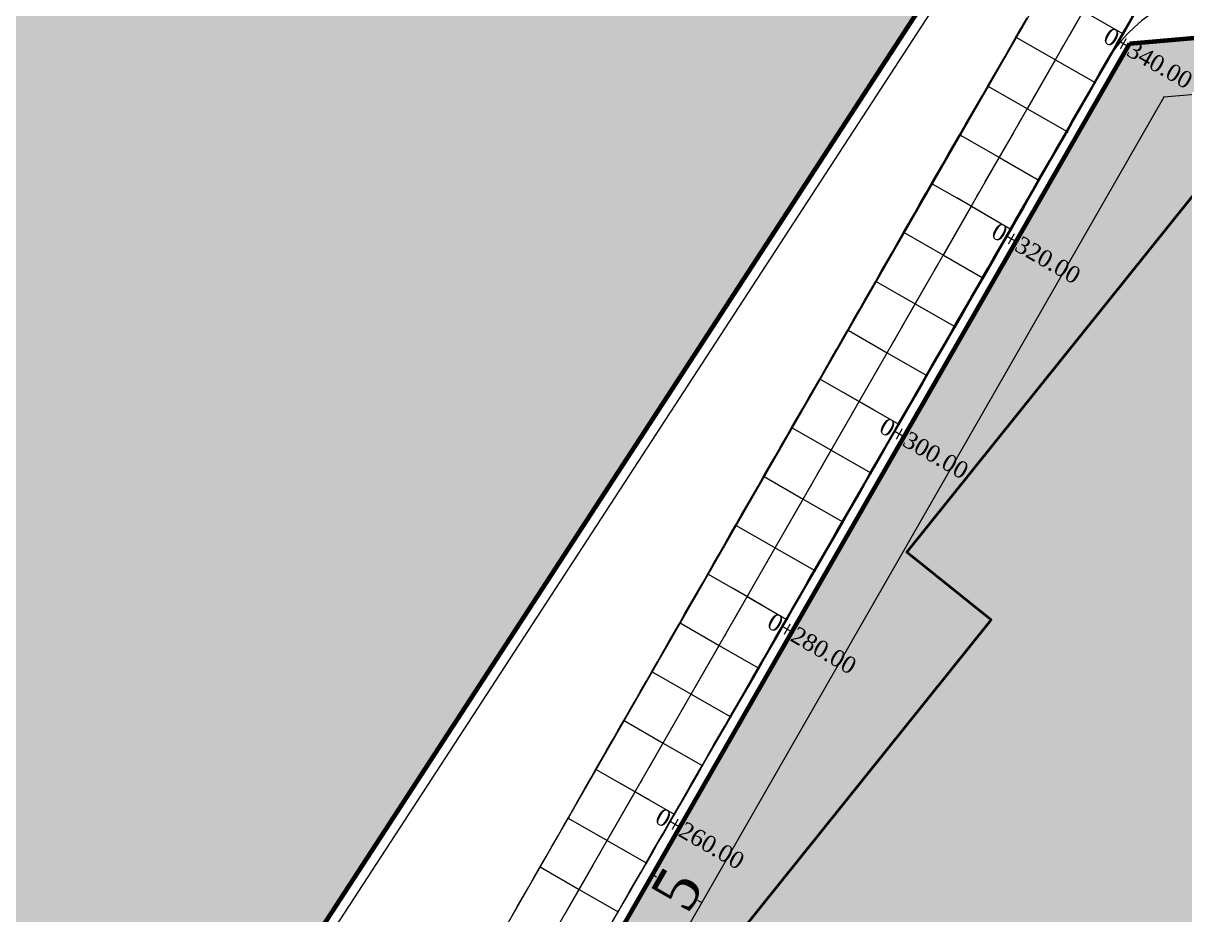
# Model space of a CAD drawing. Header units: metres. Extents: x 478603 to 489313, y 4282657 to 4289463.
# Drawn here: x 479690.7 to 479793.9, y 4286653.7 to 4286732.9 of the extents above; entities that cross this region are included whole.
import ezdxf

# ---------------------------------------------------------------- set-up
doc = ezdxf.new("R2010")
doc.units = ezdxf.units.M
for name, color, linetype, lineweight in [('ADAKENARI', 18, 'Continuous', 0), ('EKS_4', 5, 'Continuous', 0), ('EKSENLER', 3, 'Continuous', 0), ('HDA_4', 30, 'Continuous', 0), ('HDO_4', 30, 'Continuous', 0), ('KALDIRIM', 11, 'Continuous', 0), ('KDO_4', 150, 'Continuous', 20), ('KYA_4', 1, 'Continuous', 20), ('KYO_4', 1, 'Continuous', 20), ('PARSEL_ALAN', 254, 'Continuous', 0), ('PARSEL_SERA_ALAN', 9, 'Continuous', 40), ('PL_ALİNMAN', 1, 'Continuous', 0), ('PL_ENKESIT', 1, 'Continuous', 0), ('PL_KM', 4, 'Continuous', 0), ('PL_KMYAZI', 30, 'Continuous', 0), ('REVIZE_ONERI_KAM_SNR', 9, 'Continuous', 0), ('ROL_CEPHE', 1, 'Continuous', 0), ('SEV_KYA_HDA', 3, 'Continuous', 0), ('SEV_KYO_HDO', 3, 'Continuous', 0), ('SEV_YKO_KDO', 3, 'Continuous', 0), ('SNR_PLANONAMAA', 233, 'Continuous', 0), ('SNR_YAPIYAK', 18, 'Continuous', 0), ('YKA_4', 33, 'Continuous', 0), ('YKO_4', 33, 'Continuous', 0)]:
    doc.layers.add(name, color=color, linetype=linetype, lineweight=lineweight)
doc.styles.get("Standard").update_dxf_attribs({"font": 'times.ttf'})

msp = doc.modelspace()

# ---------------------------------------------------------------- hatches: boundary and pattern name
at = {"layer": 'PARSEL_ALAN'}
msp.add_hatch(color=256, dxfattribs=at).paths.add_polyline_path([(479751.2, 4286394.78), (479915.44, 4286599.4), (479806.29, 4286732.62), (479789.03, 4286731.16), (479705.55, 4286585.7), (479640.39, 4286471.99), (479637.96, 4286459.21), (479636.08, 4286444.21), (479624.37, 4286431.18), (479642.07, 4286416.52), (479658.6, 4286422.35), (479718.49, 4286397.85)])
at = {"layer": 'PARSEL_SERA_ALAN'}
msp.add_hatch(color=256, dxfattribs=at).paths.add_polyline_path([(479909, 4286599.36), (479853.72, 4286530.49), (479849.54, 4286525.28), (479749.38, 4286400.5), (479741.89, 4286406.51), (479738.77, 4286402.61), (479731.28, 4286408.62), (479728.15, 4286404.72), (479720.66, 4286410.73), (479717.53, 4286406.83), (479710.05, 4286412.84), (479706.92, 4286408.94), (479691.94, 4286420.96), (479688.81, 4286417.06), (479673.84, 4286429.08), (479670.71, 4286425.18), (479663.22, 4286431.19), (479660.09, 4286427.29), (479652.61, 4286433.3), (479646.35, 4286425.5), (479638.86, 4286431.51), (479651.38, 4286447.11), (479643.89, 4286453.12), (479653.28, 4286464.81), (479645.8, 4286470.82), (479683.35, 4286517.62), (479675.87, 4286523.62), (479716.56, 4286574.31), (479709.07, 4286580.32), (479746.63, 4286627.12), (479739.14, 4286633.12), (479776.7, 4286679.92), (479769.21, 4286685.93), (479800.51, 4286724.92), (479815.48, 4286712.9), (479812.35, 4286709), (479827.33, 4286696.98), (479824.2, 4286693.08), (479846.66, 4286675.05), (479843.53, 4286671.16), (479858.5, 4286659.14), (479855.37, 4286655.24), (479877.83, 4286637.21), (479874.7, 4286633.31), (479889.67, 4286621.29), (479886.54, 4286617.39)])
at = {"layer": 'REVIZE_ONERI_KAM_SNR'}
msp.add_hatch(color=256, dxfattribs=at).paths.add_polyline_path([(480391.37, 4287736.67), (479958.38, 4287021.55), (479846.66, 4286823.22), (479817.89, 4286807.32), (479678.54, 4286593.14), (479667.02, 4286563.36), (479171.87, 4285664.49), (479060.05, 4285423.5), (478955.18, 4285211.94), (478971.57, 4285181.44), (478973.58, 4285138.06), (478896.83, 4284994.41), (478884.26, 4284953.22), (478871.38, 4284822.15), (478829.64, 4284818.29), (478829.64, 4284859.4), (478806.79, 4284865.48), (478716.87, 4284674.35), (478705.55, 4284645.23), (478602.86, 4284697.15), (478665.09, 4284834.56), (478661.84, 4284859.59), (478721.27, 4284982.03), (478734.09, 4284989.86), (478857.78, 4285241.35), (478838.86, 4285277.85), (478831.67, 4285382.6), (478866.61, 4285387.39), (478882.65, 4285289.09), (479341.44, 4286225.89), (479492.42, 4286515.34), (479668.69, 4286852.71), (479834.72, 4287134.36), (480316.15, 4287820.51), (480353.75, 4287856.55), (480321.39, 4287969.42), (480358.64, 4287985.06), (480384.47, 4287906.35), (480463.86, 4288018.44), (480598.66, 4288207.44), (480775.09, 4288481.28), (480856.22, 4288581.77), (481195.87, 4289025.92), (481277.92, 4288967.09), (481191.32, 4288856.62), (480684.78, 4288177.97), (480420.91, 4287781.11), (480447.15, 4287667.53), (480456.56, 4287584.46), (480422.31, 4287581.55), (480417.61, 4287623.09), (480404.49, 4287679.88)])

# ---------------------------------------------------------------- linework, layer by layer
at = {"layer": 'ADAKENARI', "lineweight": 200}
for p, q in [((479782.48, 4286752.9), (479678.54, 4286593.14)), ((479789.03, 4286731.16), (479806.29, 4286732.62)), ((479705.55, 4286585.7), (479789.03, 4286731.16))]:
    msp.add_line(p, q, dxfattribs=at)
at = {"layer": 'EKS_4'}
for p in [(479782.42, 4286729.69, 942.39), (479779.93, 4286725.35, 942.4), (479777.44, 4286721.02, 942.4), (479774.95, 4286716.68, 942.4), (479772.46, 4286712.34, 942.41), (479769.97, 4286708.01, 942.41), (479767.48, 4286703.67, 942.41), (479764.99, 4286699.34, 942.42), (479762.5, 4286695, 942.42), (479760.01, 4286690.66, 942.43), (479757.52, 4286686.33, 942.43), (479755.03, 4286681.99, 942.43), (479752.54, 4286677.66, 942.44), (479750.05, 4286673.32, 942.44), (479747.56, 4286668.98, 942.44), (479745.07, 4286664.65, 942.45), (479742.58, 4286660.31, 942.45), (479740.09, 4286655.97, 942.45)]:
    msp.add_point(p, dxfattribs=at)
at = {"layer": 'EKSENLER'}
msp.add_line((479615.61, 4286439.17), (479797.16, 4286755.37, 943.34), dxfattribs=at)
at = {"layer": 'HDA_4'}
msp.add_polyline3d([(479743.07, 4286653.11, 942.41), (479743.56, 4286653.98, 942.4), (479744.06, 4286654.85, 942.4), (479744.56, 4286655.72, 942.4), (479745.06, 4286656.58, 942.4), (479745.56, 4286657.45, 942.4), (479746.05, 4286658.32, 942.4), (479746.55, 4286659.18, 942.4), (479747.05, 4286660.05, 942.4), (479747.55, 4286660.92, 942.4), (479748.05, 4286661.79, 942.4), (479748.54, 4286662.65, 942.4), (479749.04, 4286663.52, 942.4), (479749.54, 4286664.39, 942.4), (479750.04, 4286665.26, 942.4), (479750.54, 4286666.12, 942.39), (479751.03, 4286666.99, 942.39), (479751.53, 4286667.86, 942.39), (479752.03, 4286668.72, 942.39), (479752.53, 4286669.59, 942.39), (479753.03, 4286670.46, 942.39), (479753.52, 4286671.33, 942.39), (479754.02, 4286672.19, 942.39), (479754.52, 4286673.06, 942.39), (479755.02, 4286673.93, 942.39), (479755.52, 4286674.79, 942.39), (479756.01, 4286675.66, 942.39), (479756.51, 4286676.53, 942.39), (479757.01, 4286677.4, 942.38), (479757.51, 4286678.26, 942.38), (479758.01, 4286679.13, 942.38), (479758.5, 4286680, 942.38), (479759, 4286680.86, 942.38), (479759.5, 4286681.73, 942.38), (479760, 4286682.6, 942.38), (479760.5, 4286683.47, 942.38), (479760.99, 4286684.33, 942.38), (479761.49, 4286685.2, 942.38), (479761.99, 4286686.07, 942.38), (479762.49, 4286686.93, 942.38), (479762.99, 4286687.8, 942.38), (479763.48, 4286688.67, 942.38), (479763.98, 4286689.54, 942.37), (479764.48, 4286690.4, 942.37), (479764.98, 4286691.27, 942.37), (479765.48, 4286692.14, 942.37), (479765.97, 4286693.01, 942.37), (479766.47, 4286693.87, 942.37), (479766.97, 4286694.74, 942.37), (479767.47, 4286695.61, 942.37), (479767.97, 4286696.47, 942.37), (479768.46, 4286697.34, 942.37), (479768.96, 4286698.21, 942.37), (479769.46, 4286699.08, 942.37), (479769.96, 4286699.94, 942.37), (479770.46, 4286700.81, 942.36), (479770.95, 4286701.68, 942.36), (479771.45, 4286702.54, 942.36), (479771.95, 4286703.41, 942.36), (479772.45, 4286704.28, 942.36), (479772.95, 4286705.15, 942.36), (479773.44, 4286706.01, 942.36), (479773.94, 4286706.88, 942.36), (479774.44, 4286707.75, 942.36), (479774.94, 4286708.61, 942.36), (479775.44, 4286709.48, 942.36), (479775.93, 4286710.35, 942.36), (479776.43, 4286711.22, 942.36), (479776.93, 4286712.08, 942.36), (479777.43, 4286712.95, 942.35), (479777.92, 4286713.82, 942.35), (479778.42, 4286714.68, 942.35), (479778.92, 4286715.55, 942.35), (479779.42, 4286716.42, 942.35), (479779.92, 4286717.29, 942.35), (479780.41, 4286718.15, 942.35), (479780.91, 4286719.02, 942.35), (479781.41, 4286719.89, 942.35), (479781.91, 4286720.76, 942.35), (479782.41, 4286721.62, 942.35), (479782.9, 4286722.49, 942.35), (479783.4, 4286723.36, 942.35), (479783.9, 4286724.22, 942.34), (479784.4, 4286725.09, 942.34), (479784.9, 4286725.96, 942.34), (479785.39, 4286726.83, 942.34), (479785.89, 4286727.69, 942.34), (479786.39, 4286728.56, 942.34), (479786.89, 4286729.43, 942.34), (479787.39, 4286730.29, 942.34), (479787.88, 4286731.16, 942.34), (479788.38, 4286732.03, 942.34), (479788.88, 4286732.9, 942.34), (479789.38, 4286733.76, 942.34)], dxfattribs=at)
for p in [(479788.38, 4286732.03, 942.34), (479785.89, 4286727.69, 942.34), (479783.4, 4286723.36, 942.35), (479780.91, 4286719.02, 942.35), (479778.42, 4286714.68, 942.35), (479775.93, 4286710.35, 942.36), (479773.44, 4286706.01, 942.36), (479770.95, 4286701.68, 942.36), (479768.46, 4286697.34, 942.37), (479765.97, 4286693.01, 942.37), (479763.48, 4286688.67, 942.38), (479760.99, 4286684.33, 942.38), (479758.5, 4286680, 942.38), (479756.01, 4286675.66, 942.39), (479753.52, 4286671.33, 942.39), (479751.03, 4286666.99, 942.39), (479748.54, 4286662.65, 942.4), (479746.05, 4286658.32, 942.4), (479743.56, 4286653.98, 942.4)]:
    msp.add_point(p, dxfattribs=at)
at = {"layer": 'HDO_4'}
msp.add_polyline3d([(479740.13, 4286664.1, 942.48), (479741.59, 4286666.64, 942.4), (479742.09, 4286667.51, 942.4), (479742.59, 4286668.38, 942.4), (479743.09, 4286669.25, 942.4), (479743.59, 4286670.11, 942.39), (479744.08, 4286670.98, 942.39), (479744.58, 4286671.85, 942.39), (479745.08, 4286672.71, 942.39), (479745.58, 4286673.58, 942.39), (479746.08, 4286674.45, 942.39), (479746.57, 4286675.32, 942.39), (479747.07, 4286676.18, 942.39), (479747.57, 4286677.05, 942.39), (479748.07, 4286677.92, 942.39), (479748.57, 4286678.78, 942.39), (479749.06, 4286679.65, 942.39), (479749.56, 4286680.52, 942.39), (479750.06, 4286681.39, 942.38), (479750.56, 4286682.25, 942.38), (479751.06, 4286683.12, 942.38), (479751.55, 4286683.99, 942.38), (479752.05, 4286684.86, 942.38), (479752.55, 4286685.72, 942.38), (479753.05, 4286686.59, 942.38), (479753.54, 4286687.46, 942.38), (479754.04, 4286688.32, 942.38), (479754.54, 4286689.19, 942.38), (479755.04, 4286690.06, 942.38), (479755.54, 4286690.93, 942.38), (479756.03, 4286691.79, 942.38), (479756.53, 4286692.66, 942.38), (479757.03, 4286693.53, 942.37), (479757.53, 4286694.39, 942.37), (479758.03, 4286695.26, 942.37), (479758.52, 4286696.13, 942.37), (479759.02, 4286697, 942.37), (479759.52, 4286697.86, 942.37), (479760.02, 4286698.73, 942.37), (479760.52, 4286699.6, 942.37), (479761.01, 4286700.47, 942.37), (479761.51, 4286701.33, 942.37), (479762.01, 4286702.2, 942.37), (479762.51, 4286703.07, 942.37), (479763.01, 4286703.93, 942.37), (479763.5, 4286704.8, 942.36), (479764, 4286705.67, 942.36), (479764.5, 4286706.54, 942.36), (479765, 4286707.4, 942.36), (479765.5, 4286708.27, 942.36), (479765.99, 4286709.14, 942.36), (479766.49, 4286710, 942.36), (479766.99, 4286710.87, 942.36), (479767.49, 4286711.74, 942.36), (479767.98, 4286712.61, 942.36), (479768.48, 4286713.47, 942.36), (479768.98, 4286714.34, 942.36), (479769.48, 4286715.21, 942.36), (479769.98, 4286716.08, 942.36), (479770.47, 4286716.94, 942.35), (479770.97, 4286717.81, 942.35), (479771.47, 4286718.68, 942.35), (479771.97, 4286719.54, 942.35), (479772.47, 4286720.41, 942.35), (479772.96, 4286721.28, 942.35), (479773.46, 4286722.15, 942.35), (479773.96, 4286723.01, 942.35), (479774.46, 4286723.88, 942.35), (479774.96, 4286724.75, 942.35), (479775.45, 4286725.61, 942.35), (479775.95, 4286726.48, 942.35), (479776.45, 4286727.35, 942.35), (479776.95, 4286728.22, 942.34), (479777.45, 4286729.08, 942.34), (479777.94, 4286729.95, 942.34), (479778.44, 4286730.82, 942.34), (479778.94, 4286731.69, 942.34), (479779.44, 4286732.55, 942.34), (479779.93, 4286733.42, 942.34)], dxfattribs=at)
for p in [(479778.94, 4286731.69, 942.34), (479776.45, 4286727.35, 942.35), (479773.96, 4286723.01, 942.35), (479771.47, 4286718.68, 942.35), (479768.98, 4286714.34, 942.36), (479766.49, 4286710, 942.36), (479764, 4286705.67, 942.36), (479761.51, 4286701.33, 942.37), (479759.02, 4286697, 942.37), (479756.53, 4286692.66, 942.38), (479754.04, 4286688.32, 942.38), (479751.55, 4286683.99, 942.38), (479749.06, 4286679.65, 942.39), (479746.57, 4286675.32, 942.39), (479744.08, 4286670.98, 942.39), (479741.59, 4286666.64, 942.4)]:
    msp.add_point(p, dxfattribs=at)
at = {"layer": 'KALDIRIM'}
for p, q in [((479628.64, 4286469.86), (479786.95, 4286745.62)), ((479639.43, 4286472.61), (479786.84, 4286729.36))]:
    msp.add_line(p, q, dxfattribs=at)
msp.add_arc((479798.75, 4286722.52), 13.73, 39.258, 150.1372, dxfattribs=at)
at = {"layer": 'KDO_4'}
msp.add_polyline3d([(479734.13, 4286653.63, 942.02), (479734.63, 4286654.49, 942.04), (479735.12, 4286655.35, 942.06), (479735.61, 4286656.21, 942.08), (479736.11, 4286657.07, 942.1), (479736.62, 4286657.97, 942.12), (479737.16, 4286658.91, 942.17), (479737.71, 4286659.86, 942.22), (479738.25, 4286660.8, 942.26), (479738.74, 4286661.66, 942.31), (479739.11, 4286662.3, 942.34), (479739.26, 4286662.55, 942.4), (479739.28, 4286662.59, 942.41), (479739.26, 4286662.55, 942.42), (479739.22, 4286662.48, 942.43), (479739.17, 4286662.4, 942.45)], dxfattribs=at)
for p in [(479739.11, 4286662.3, 942.34), (479736.62, 4286657.97, 942.12)]:
    msp.add_point(p, dxfattribs=at)
at = {"layer": 'KYA_4'}
msp.add_polyline3d([(479743.07, 4286653.11, 942.41), (479743.56, 4286653.98, 942.41), (479744.06, 4286654.85, 942.44), (479744.56, 4286655.71, 942.47), (479745.07, 4286656.58, 942.5), (479745.57, 4286657.44, 942.53), (479746.07, 4286658.31, 942.56), (479746.57, 4286659.17, 942.61), (479747.07, 4286660.04, 942.67), (479747.58, 4286660.9, 942.73), (479748.08, 4286661.77, 942.79), (479748.58, 4286662.63, 942.85), (479749.08, 4286663.5, 942.85), (479749.58, 4286664.36, 942.85), (479750.08, 4286665.23, 942.85), (479750.58, 4286666.1, 942.85), (479751.07, 4286666.97, 942.85), (479751.57, 4286667.83, 942.88), (479752.07, 4286668.7, 942.9), (479752.57, 4286669.56, 942.93), (479753.07, 4286670.43, 942.95), (479753.57, 4286671.3, 942.97), (479754.08, 4286672.16, 943), (479754.58, 4286673.03, 943.03), (479755.08, 4286673.89, 943.05), (479755.58, 4286674.76, 943.08), (479756.08, 4286675.63, 943.11), (479756.58, 4286676.49, 943.13), (479757.08, 4286677.36, 943.15), (479757.58, 4286678.22, 943.17), (479758.08, 4286679.09, 943.18), (479758.58, 4286679.96, 943.2), (479759.07, 4286680.82, 943.22), (479759.57, 4286681.69, 943.24), (479760.07, 4286682.56, 943.26), (479760.57, 4286683.42, 943.27), (479761.07, 4286684.29, 943.29), (479761.57, 4286685.15, 943.3), (479762.07, 4286686.02, 943.3), (479762.57, 4286686.89, 943.31), (479763.07, 4286687.75, 943.32), (479763.57, 4286688.62, 943.32), (479764.06, 4286689.49, 943.31), (479764.56, 4286690.36, 943.3), (479765.06, 4286691.23, 943.29), (479765.55, 4286692.09, 943.28), (479766.05, 4286692.96, 943.27), (479766.55, 4286693.83, 943.27), (479767.05, 4286694.7, 943.27), (479767.54, 4286695.56, 943.26), (479768.04, 4286696.43, 943.26), (479768.54, 4286697.3, 943.26), (479769.04, 4286698.16, 943.27), (479769.54, 4286699.03, 943.28), (479770.04, 4286699.9, 943.28), (479770.54, 4286700.76, 943.29), (479771.03, 4286701.63, 943.3), (479771.53, 4286702.5, 943.31), (479772.03, 4286703.36, 943.32), (479772.53, 4286704.23, 943.32), (479773.03, 4286705.1, 943.33), (479773.53, 4286705.96, 943.34), (479774.03, 4286706.83, 943.37), (479774.53, 4286707.69, 943.41), (479775.03, 4286708.56, 943.44), (479775.53, 4286709.43, 943.47), (479776.03, 4286710.29, 943.51), (479776.53, 4286711.16, 943.49), (479777.03, 4286712.03, 943.47), (479777.52, 4286712.9, 943.45), (479778.02, 4286713.76, 943.43), (479778.51, 4286714.63, 943.41), (479779.01, 4286715.5, 943.38), (479779.51, 4286716.37, 943.35), (479780, 4286717.24, 943.33), (479780.5, 4286718.11, 943.3), (479780.99, 4286718.97, 943.27), (479781.49, 4286719.84, 943.26), (479781.99, 4286720.71, 943.25), (479782.48, 4286721.58, 943.24), (479782.98, 4286722.45, 943.23), (479783.48, 4286723.31, 943.22), (479783.98, 4286724.18, 943.21), (479784.47, 4286725.05, 943.2), (479784.97, 4286725.92, 943.19), (479785.47, 4286726.78, 943.18), (479785.96, 4286727.65, 943.17), (479786.46, 4286728.52, 943.18), (479786.96, 4286729.38, 943.2), (479787.46, 4286730.25, 943.21), (479787.96, 4286731.12, 943.22), (479788.46, 4286731.98, 943.23), (479788.96, 4286732.85, 943.23), (479789.46, 4286733.72, 943.22)], dxfattribs=at)
for p in [(479788.46, 4286731.98, 943.23), (479785.96, 4286727.65, 943.17), (479783.48, 4286723.31, 943.22), (479780.99, 4286718.97, 943.27), (479778.51, 4286714.63, 943.41), (479776.03, 4286710.29, 943.51), (479773.53, 4286705.96, 943.34), (479771.03, 4286701.63, 943.3), (479768.54, 4286697.3, 943.26), (479766.05, 4286692.96, 943.27), (479763.57, 4286688.62, 943.32), (479761.07, 4286684.29, 943.29), (479758.58, 4286679.96, 943.2), (479756.08, 4286675.63, 943.11), (479753.57, 4286671.3, 942.97), (479751.07, 4286666.97, 942.85), (479748.58, 4286662.63, 942.85), (479746.07, 4286658.31, 942.56), (479743.56, 4286653.98, 942.41)]:
    msp.add_point(p, dxfattribs=at)
at = {"layer": 'KYO_4'}
msp.add_polyline3d([(479739.17, 4286662.4, 942.45), (479739.65, 4286663.25, 942.47), (479740.13, 4286664.1, 942.48), (479740.61, 4286664.95, 942.5), (479741.1, 4286665.8, 942.51), (479741.58, 4286666.65, 942.53), (479742.08, 4286667.51, 942.54), (479742.57, 4286668.38, 942.55), (479743.07, 4286669.25, 942.56), (479743.57, 4286670.12, 942.57), (479744.07, 4286670.99, 942.59), (479744.56, 4286671.86, 942.6), (479745.06, 4286672.73, 942.61), (479745.56, 4286673.59, 942.62), (479746.05, 4286674.46, 942.64), (479746.55, 4286675.33, 942.65), (479747.05, 4286676.2, 942.67), (479747.54, 4286677.06, 942.68), (479748.04, 4286677.93, 942.7), (479748.54, 4286678.8, 942.72), (479749.03, 4286679.67, 942.74), (479749.53, 4286680.54, 942.75), (479750.03, 4286681.41, 942.77), (479750.52, 4286682.27, 942.79), (479751.02, 4286683.14, 942.81), (479751.52, 4286684.01, 942.82), (479752.01, 4286684.88, 942.83), (479752.51, 4286685.75, 942.84), (479753.01, 4286686.61, 942.85), (479753.5, 4286687.48, 942.86), (479754, 4286688.35, 942.88), (479754.5, 4286689.22, 942.88), (479754.99, 4286690.08, 942.88), (479755.49, 4286690.95, 942.88), (479755.99, 4286691.82, 942.88), (479756.49, 4286692.69, 942.88), (479756.99, 4286693.55, 942.87), (479757.49, 4286694.42, 942.86), (479757.98, 4286695.29, 942.85), (479758.48, 4286696.15, 942.84), (479758.98, 4286697.02, 942.83), (479759.48, 4286697.89, 942.84), (479759.98, 4286698.75, 942.84), (479760.48, 4286699.62, 942.84), (479760.97, 4286700.49, 942.84), (479761.47, 4286701.36, 942.85), (479761.97, 4286702.22, 942.85), (479762.46, 4286703.09, 942.86), (479762.96, 4286703.96, 942.86), (479763.46, 4286704.83, 942.87), (479763.96, 4286705.69, 942.87), (479764.45, 4286706.56, 942.87), (479764.95, 4286707.43, 942.88), (479765.45, 4286708.3, 942.88), (479765.95, 4286709.16, 942.88), (479766.45, 4286710.03, 942.89), (479766.94, 4286710.9, 942.9), (479767.44, 4286711.77, 942.92), (479767.94, 4286712.63, 942.94), (479768.43, 4286713.5, 942.96), (479768.93, 4286714.37, 942.97), (479769.42, 4286715.24, 943.01), (479769.92, 4286716.11, 943.05), (479770.41, 4286716.98, 943.09), (479770.9, 4286717.85, 943.13), (479771.4, 4286718.72, 943.17), (479771.9, 4286719.58, 943.13), (479772.4, 4286720.45, 943.09), (479772.9, 4286721.31, 943.05), (479773.4, 4286722.18, 943.01), (479773.91, 4286723.04, 942.97), (479774.41, 4286723.91, 942.92), (479774.91, 4286724.77, 942.86), (479775.42, 4286725.64, 942.8), (479775.92, 4286726.5, 942.75), (479776.42, 4286727.37, 942.69), (479776.92, 4286728.23, 942.69), (479777.42, 4286729.1, 942.69), (479777.91, 4286729.97, 942.68), (479778.41, 4286730.83, 942.68), (479778.91, 4286731.7, 942.67), (479779.41, 4286732.57, 942.67), (479779.91, 4286733.44, 942.66)], dxfattribs=at)
for p in [(479778.91, 4286731.7, 942.67), (479776.42, 4286727.37, 942.69), (479773.91, 4286723.04, 942.97), (479771.4, 4286718.72, 943.17), (479768.93, 4286714.37, 942.97), (479766.45, 4286710.03, 942.89), (479763.96, 4286705.69, 942.87), (479761.47, 4286701.36, 942.85), (479758.98, 4286697.02, 942.83), (479756.49, 4286692.69, 942.88), (479754, 4286688.35, 942.88), (479751.52, 4286684.01, 942.82), (479749.03, 4286679.67, 942.74), (479746.55, 4286675.33, 942.65), (479744.07, 4286670.99, 942.59), (479741.58, 4286666.65, 942.53)]:
    msp.add_point(p, dxfattribs=at)
at = {"layer": 'PARSEL_ALAN'}
for points in [[(479751.2, 4286394.78, 951.92), (479915.44, 4286599.4, 952.78), (479806.29, 4286732.62, 943.91), (479789.03, 4286731.16, 943.27), (479705.55, 4286585.7, 942.73), (479640.39, 4286471.99, 943.69), (479637.96, 4286459.21, 944.11), (479636.08, 4286444.21, 944.62), (479624.37, 4286431.18, 944.57), (479642.07, 4286416.52, 945.91), (479658.6, 4286422.35, 946.53), (479718.49, 4286397.85, 950.21), (479751.2, 4286394.78, 951.92)], [(479751.2, 4286394.78, 0), (479915.44, 4286599.4, 0), (479806.29, 4286732.62, 0), (479789.03, 4286731.16, 0), (479705.55, 4286585.7, 0), (479640.39, 4286471.99, 0), (479637.96, 4286459.21, 0), (479636.08, 4286444.21, 0), (479624.37, 4286431.18, 0), (479642.07, 4286416.52, 0), (479658.6, 4286422.35, 0), (479718.49, 4286397.85, 0), (479751.2, 4286394.78, 0)]]:
    msp.add_polyline3d(points, close=True, dxfattribs=at)
at = {"layer": 'PARSEL_SERA_ALAN'}
msp.add_polyline3d([(479709.07, 4286580.32, 0), (479746.63, 4286627.12, 0), (479739.14, 4286633.12, 0), (479776.7, 4286679.92, 0), (479769.21, 4286685.93, 0), (479800.51, 4286724.92, 0), (479815.48, 4286712.9, 0), (479812.35, 4286709, 0), (479827.33, 4286696.98, 0), (479824.2, 4286693.08, 0), (479846.66, 4286675.05, 0), (479843.53, 4286671.16, 0), (479858.5, 4286659.14, 0), (479855.37, 4286655.24, 0), (479877.83, 4286637.21, 0), (479874.7, 4286633.31, 0), (479889.67, 4286621.29, 0), (479886.54, 4286617.39, 0), (479909, 4286599.36, 0), (479909, 4286599.36, 0), (479853.72, 4286530.49, 0)], dxfattribs=at)
msp.add_polyline3d([(479709.07, 4286580.32, 0), (479746.63, 4286627.12, 0), (479739.14, 4286633.12, 0), (479776.7, 4286679.92, 0), (479769.21, 4286685.93, 0), (479800.51, 4286724.92, 0), (479815.48, 4286712.9, 0), (479812.35, 4286709, 0), (479827.33, 4286696.98, 0), (479824.2, 4286693.08, 0), (479846.66, 4286675.05, 0), (479843.53, 4286671.16, 0), (479858.5, 4286659.14, 0), (479855.37, 4286655.24, 0), (479877.83, 4286637.21, 0), (479874.7, 4286633.31, 0), (479889.67, 4286621.29, 0), (479886.54, 4286617.39, 0), (479909, 4286599.36, 0), (479909, 4286599.36, 0), (479853.72, 4286530.49, 0)], dxfattribs=at)
at = {"layer": 'PL_ALİNMAN'}
for p, q in [((479783.66, 4286731.86), (479786.15, 4286736.19)), ((479782.91, 4286730.56), (479783.16, 4286730.99)), ((479779.93, 4286725.35), (479782.42, 4286729.69)), ((479779.18, 4286724.05), (479779.43, 4286724.49)), ((479776.19, 4286718.85), (479778.68, 4286723.18)), ((479775.45, 4286717.55), (479775.69, 4286717.98)), ((479772.46, 4286712.34), (479774.95, 4286716.68)), ((479771.71, 4286711.04), (479771.96, 4286711.48)), ((479768.72, 4286705.84), (479771.21, 4286710.18)), ((479767.98, 4286704.54), (479768.23, 4286704.97)), ((479764.99, 4286699.34), (479767.48, 4286703.67)), ((479764.24, 4286698.03), (479764.49, 4286698.47)), ((479761.25, 4286692.83), (479763.74, 4286697.17)), ((479760.51, 4286691.53), (479760.76, 4286691.96)), ((479757.52, 4286686.33), (479760.01, 4286690.66)), ((479756.77, 4286685.03), (479757.02, 4286685.46)), ((479753.79, 4286679.82), (479756.28, 4286684.16)), ((479753.04, 4286678.52), (479753.29, 4286678.96)), ((479750.05, 4286673.32), (479752.54, 4286677.66)), ((479749.3, 4286672.02), (479749.55, 4286672.45)), ((479746.32, 4286666.82), (479748.81, 4286671.15)), ((479745.57, 4286665.51), (479745.82, 4286665.95)), ((479742.58, 4286660.31), (479745.07, 4286664.65)), ((479741.84, 4286659.01), (479742.08, 4286659.44)), ((479738.85, 4286653.81), (479741.34, 4286658.14))]:
    msp.add_line(p, q, dxfattribs=at)
at = {"layer": 'PL_ENKESIT'}
for points in [[(479781.4, 4286736.04, 942.65), (479781.43, 4286736.02, 942.34), (479781.44, 4286736.02, 942.39), (479784.91, 4286734.02, 942.39), (479788.37, 4286732.03, 942.39), (479788.38, 4286732.03, 942.34), (479788.46, 4286731.98, 943.23)], [(479778.91, 4286731.7, 942.67), (479778.94, 4286731.69, 942.34), (479778.95, 4286731.68, 942.39), (479782.42, 4286729.69, 942.39), (479785.88, 4286727.7, 942.39), (479785.89, 4286727.69, 942.34), (479785.96, 4286727.65, 943.17)], [(479776.42, 4286727.37, 942.69), (479776.45, 4286727.35, 942.35), (479776.46, 4286727.34, 942.4), (479779.93, 4286725.35, 942.4), (479783.39, 4286723.36, 942.4), (479783.4, 4286723.36, 942.35), (479783.48, 4286723.31, 943.22)], [(479773.91, 4286723.04, 942.97), (479773.96, 4286723.01, 942.35), (479773.97, 4286723.01, 942.4), (479777.44, 4286721.02, 942.4), (479780.9, 4286719.03, 942.4), (479780.91, 4286719.02, 942.35), (479780.99, 4286718.97, 943.27)], [(479771.4, 4286718.72, 943.17), (479771.47, 4286718.68, 942.35), (479771.48, 4286718.67, 942.4), (479774.95, 4286716.68, 942.4), (479778.41, 4286714.69, 942.4), (479778.42, 4286714.68, 942.35), (479778.51, 4286714.63, 943.41)], [(479768.93, 4286714.37, 942.97), (479768.98, 4286714.34, 942.36), (479768.99, 4286714.34, 942.41), (479772.46, 4286712.34, 942.41), (479775.92, 4286710.35, 942.41), (479775.93, 4286710.35, 942.36), (479776.03, 4286710.29, 943.51)], [(479766.45, 4286710.03, 942.89), (479766.49, 4286710, 942.36), (479766.5, 4286710, 942.41), (479769.97, 4286708.01, 942.41), (479773.43, 4286706.02, 942.41), (479773.44, 4286706.01, 942.36), (479773.53, 4286705.96, 943.34)], [(479763.96, 4286705.69, 942.87), (479764, 4286705.67, 942.36), (479764.01, 4286705.66, 942.41), (479767.48, 4286703.67, 942.41), (479770.94, 4286701.68, 942.41), (479770.95, 4286701.68, 942.36), (479771.03, 4286701.63, 943.3)], [(479761.47, 4286701.36, 942.85), (479761.51, 4286701.33, 942.37), (479761.52, 4286701.33, 942.42), (479764.99, 4286699.34, 942.42), (479768.45, 4286697.35, 942.42), (479768.46, 4286697.34, 942.37), (479768.54, 4286697.3, 943.26)], [(479758.98, 4286697.02, 942.83), (479759.02, 4286697, 942.37), (479759.03, 4286696.99, 942.42), (479762.5, 4286695, 942.42), (479765.96, 4286693.01, 942.42), (479765.97, 4286693.01, 942.37), (479766.05, 4286692.96, 943.27)], [(479756.49, 4286692.69, 942.88), (479756.53, 4286692.66, 942.38), (479756.54, 4286692.66, 942.43), (479760.01, 4286690.66, 942.43), (479763.47, 4286688.67, 942.43), (479763.48, 4286688.67, 942.38), (479763.57, 4286688.62, 943.32)], [(479754, 4286688.35, 942.88), (479754.04, 4286688.32, 942.38), (479754.05, 4286688.32, 942.43), (479757.52, 4286686.33, 942.43), (479760.99, 4286684.34, 942.43), (479760.99, 4286684.33, 942.38), (479761.07, 4286684.29, 943.29)], [(479751.52, 4286684.01, 942.82), (479751.55, 4286683.99, 942.38), (479751.56, 4286683.98, 942.43), (479755.03, 4286681.99, 942.43), (479758.5, 4286680, 942.43), (479758.5, 4286680, 942.38), (479758.58, 4286679.96, 943.2)], [(479749.03, 4286679.67, 942.74), (479749.06, 4286679.65, 942.39), (479749.07, 4286679.65, 942.44), (479752.54, 4286677.66, 942.44), (479756.01, 4286675.67, 942.44), (479756.01, 4286675.66, 942.39), (479756.08, 4286675.63, 943.11)], [(479746.55, 4286675.33, 942.65), (479746.57, 4286675.32, 942.39), (479746.58, 4286675.31, 942.44), (479750.05, 4286673.32, 942.44), (479753.52, 4286671.33, 942.44), (479753.52, 4286671.33, 942.39), (479753.57, 4286671.3, 942.97)], [(479744.07, 4286670.99, 942.59), (479744.08, 4286670.98, 942.39), (479744.09, 4286670.97, 942.44), (479747.56, 4286668.98, 942.44), (479751.03, 4286666.99, 942.44), (479751.03, 4286666.99, 942.39), (479751.07, 4286666.97, 942.85)], [(479741.58, 4286666.65, 942.53), (479741.59, 4286666.64, 942.4), (479741.6, 4286666.64, 942.45), (479745.07, 4286664.65, 942.45), (479748.54, 4286662.66, 942.45), (479748.54, 4286662.65, 942.4), (479748.58, 4286662.63, 942.85)], [(479739.11, 4286662.3, 942.34), (479739.11, 4286662.3, 942.45), (479742.58, 4286660.31, 942.45), (479746.05, 4286658.32, 942.45), (479746.05, 4286658.32, 942.4), (479746.07, 4286658.31, 942.56)], [(479736.62, 4286657.97, 942.12), (479736.62, 4286657.97, 942.45), (479740.09, 4286655.97, 942.45), (479743.56, 4286653.99, 942.45), (479743.56, 4286653.98, 942.4), (479743.56, 4286653.98, 942.41)]]:
    msp.add_polyline3d(points, dxfattribs=at)
at = {"layer": 'PL_KM'}
for p, q in [((479776.25, 4286715.93), (479773.65, 4286717.43)), ((479766.29, 4286698.59), (479763.69, 4286700.08)), ((479756.33, 4286681.24), (479753.73, 4286682.74)), ((479746.37, 4286663.9), (479743.77, 4286665.39))]:
    msp.add_line(p, q, dxfattribs=at)
at = {"layer": 'REVIZE_ONERI_KAM_SNR'}
for points in [[(480684.78, 4288177.97, 0), (480420.91, 4287781.11, 0), (480447.15, 4287667.53, 0), (480456.56, 4287584.46, 0), (480422.31, 4287581.55, 0), (480417.61, 4287623.09, 0), (480404.49, 4287679.88, 0), (480391.37, 4287736.67, 0), (479958.38, 4287021.55, 0), (479846.66, 4286823.22, 0), (479817.89, 4286807.32, 0), (479678.54, 4286593.14, 0), (479667.02, 4286563.36, 0), (479667.02, 4286563.36, 0), (479171.87, 4285664.49, 0)], [(480684.78, 4288177.97, 0), (480420.91, 4287781.11, 0), (480447.15, 4287667.53, 0), (480456.56, 4287584.46, 0), (480422.31, 4287581.55, 0), (480417.61, 4287623.09, 0), (480404.49, 4287679.88, 0), (480391.37, 4287736.67, 0), (480391.37, 4287736.67, 0), (479958.38, 4287021.55, 0), (479846.66, 4286823.22, 0), (479817.89, 4286807.32, 0), (479678.54, 4286593.14, 0), (479667.02, 4286563.36, 0), (479171.87, 4285664.49, 0)], [(480684.78, 4288177.97, 0), (480420.91, 4287781.11, 0), (480447.15, 4287667.53, 0), (480456.56, 4287584.46, 0), (480422.31, 4287581.55, 0), (480417.61, 4287623.09, 0), (480404.49, 4287679.88, 0), (480391.37, 4287736.67, 0), (480391.37, 4287736.67, 0), (479958.38, 4287021.55, 0), (479846.66, 4286823.22, 0), (479817.89, 4286807.32, 0), (479678.54, 4286593.14, 0), (479667.02, 4286563.36, 0), (479171.87, 4285664.49, 0)]]:
    msp.add_polyline3d(points, dxfattribs=at)
at = {"layer": 'ROL_CEPHE'}
for p, q in [((479746.64, 4286657.29), (479746.98, 4286657.09)), ((479750.97, 4286654.81), (479750.63, 4286655))]:
    msp.add_line(p, q, dxfattribs=at)
at = {"layer": 'SEV_KYA_HDA'}
for p, q in [((479788.46, 4286731.98, 943.23), (479788.38, 4286732.03, 942.34)), ((479787.46, 4286730.25, 943.21), (479787.42, 4286730.27, 942.77)), ((479786.46, 4286728.52, 943.18), (479786.39, 4286728.56, 942.34)), ((479785.47, 4286726.78, 943.18), (479785.43, 4286726.8, 942.76)), ((479784.47, 4286725.05, 943.2), (479784.4, 4286725.09, 942.34)), ((479783.48, 4286723.31, 943.22), (479783.44, 4286723.33, 942.78)), ((479782.48, 4286721.58, 943.24), (479782.41, 4286721.62, 942.35)), ((479781.49, 4286719.84, 943.26), (479781.45, 4286719.87, 942.81)), ((479780.5, 4286718.11, 943.3), (479780.41, 4286718.15, 942.35)), ((479779.51, 4286716.37, 943.35), (479779.46, 4286716.39, 942.85)), ((479778.51, 4286714.63, 943.41), (479778.42, 4286714.68, 942.35)), ((479777.52, 4286712.9, 943.45), (479777.47, 4286712.92, 942.9)), ((479776.53, 4286711.16, 943.49), (479776.43, 4286711.22, 942.36)), ((479775.53, 4286709.43, 943.47), (479775.48, 4286709.45, 942.91)), ((479774.53, 4286707.69, 943.41), (479774.44, 4286707.75, 942.36)), ((479773.53, 4286705.96, 943.34), (479773.49, 4286705.99, 942.85)), ((479772.53, 4286704.23, 943.32), (479772.45, 4286704.28, 942.36)), ((479771.53, 4286702.5, 943.31), (479771.49, 4286702.52, 942.84)), ((479770.54, 4286700.76, 943.29), (479770.46, 4286700.81, 942.36)), ((479769.54, 4286699.03, 943.28), (479769.5, 4286699.05, 942.82)), ((479768.54, 4286697.3, 943.26), (479768.46, 4286697.34, 942.37)), ((479767.54, 4286695.56, 943.26), (479767.51, 4286695.58, 942.82)), ((479766.55, 4286693.83, 943.27), (479766.47, 4286693.87, 942.37)), ((479765.55, 4286692.09, 943.28), (479765.51, 4286692.12, 942.82)), ((479764.56, 4286690.36, 943.3), (479764.48, 4286690.4, 942.37)), ((479763.57, 4286688.62, 943.32), (479763.52, 4286688.65, 942.85)), ((479762.57, 4286686.89, 943.31), (479762.49, 4286686.93, 942.38)), ((479761.57, 4286685.15, 943.3), (479761.53, 4286685.18, 942.84)), ((479760.57, 4286683.42, 943.27), (479760.5, 4286683.47, 942.38)), ((479759.57, 4286681.69, 943.24), (479759.54, 4286681.71, 942.81)), ((479758.58, 4286679.96, 943.2), (479758.5, 4286680, 942.38)), ((479757.58, 4286678.22, 943.17), (479757.54, 4286678.24, 942.77)), ((479756.58, 4286676.49, 943.13), (479756.51, 4286676.53, 942.39)), ((479755.58, 4286674.76, 943.08), (479755.55, 4286674.78, 942.73)), ((479754.58, 4286673.03, 943.03), (479754.52, 4286673.06, 942.39)), ((479753.57, 4286671.3, 942.97), (479753.55, 4286671.31, 942.68)), ((479752.57, 4286669.56, 942.93), (479752.53, 4286669.59, 942.39)), ((479751.57, 4286667.83, 942.88), (479751.55, 4286667.84, 942.64)), ((479750.58, 4286666.1, 942.85), (479750.54, 4286666.12, 942.39)), ((479749.58, 4286664.36, 942.85), (479749.56, 4286664.38, 942.62)), ((479748.58, 4286662.63, 942.85), (479748.54, 4286662.65, 942.4)), ((479747.58, 4286660.9, 942.73), (479747.56, 4286660.91, 942.56)), ((479746.57, 4286659.17, 942.61), (479746.55, 4286659.18, 942.4)), ((479745.57, 4286657.44, 942.53), (479745.56, 4286657.45, 942.46)), ((479744.56, 4286655.71, 942.47), (479744.56, 4286655.72, 942.4)), ((479743.56, 4286653.98, 942.41), (479743.56, 4286653.98, 942.41))]:
    msp.add_line(p, q, dxfattribs=at)
at = {"layer": 'SEV_KYO_HDO'}
for p, q in [((479779.41, 4286732.57, 942.67), (479779.44, 4286732.55, 942.34)), ((479778.41, 4286730.83, 942.68), (479778.43, 4286730.83, 942.51)), ((479777.42, 4286729.1, 942.69), (479777.45, 4286729.08, 942.34)), ((479776.42, 4286727.37, 942.69), (479776.43, 4286727.36, 942.52)), ((479775.42, 4286725.64, 942.8), (479775.45, 4286725.61, 942.35)), ((479774.41, 4286723.91, 942.92), (479774.43, 4286723.89, 942.63)), ((479773.4, 4286722.18, 943.01), (479773.46, 4286722.15, 942.35)), ((479772.4, 4286720.45, 943.09), (479772.43, 4286720.43, 942.72)), ((479771.4, 4286718.72, 943.17), (479771.47, 4286718.68, 942.35)), ((479770.41, 4286716.98, 943.09), (479770.44, 4286716.96, 942.72)), ((479769.42, 4286715.24, 943.01), (479769.48, 4286715.21, 942.36)), ((479768.43, 4286713.5, 942.96), (479768.46, 4286713.49, 942.66)), ((479767.44, 4286711.77, 942.92), (479767.49, 4286711.74, 942.36)), ((479766.45, 4286710.03, 942.89), (479766.47, 4286710.02, 942.62)), ((479765.45, 4286708.3, 942.88), (479765.5, 4286708.27, 942.36)), ((479764.45, 4286706.56, 942.87), (479764.48, 4286706.55, 942.62)), ((479763.46, 4286704.83, 942.87), (479763.5, 4286704.8, 942.36)), ((479762.46, 4286703.09, 942.86), (479762.49, 4286703.08, 942.61)), ((479761.47, 4286701.36, 942.85), (479761.51, 4286701.33, 942.37)), ((479760.48, 4286699.62, 942.84), (479760.5, 4286699.61, 942.6)), ((479759.48, 4286697.89, 942.84), (479759.52, 4286697.86, 942.37)), ((479758.48, 4286696.15, 942.84), (479758.5, 4286696.14, 942.61)), ((479757.49, 4286694.42, 942.86), (479757.53, 4286694.39, 942.37)), ((479756.49, 4286692.69, 942.88), (479756.51, 4286692.67, 942.63)), ((479755.49, 4286690.95, 942.88), (479755.54, 4286690.93, 942.38)), ((479754.5, 4286689.22, 942.88), (479754.52, 4286689.2, 942.63)), ((479753.5, 4286687.48, 942.86), (479753.54, 4286687.46, 942.38)), ((479752.51, 4286685.75, 942.84), (479752.53, 4286685.73, 942.61)), ((479751.52, 4286684.01, 942.82), (479751.55, 4286683.99, 942.38)), ((479750.52, 4286682.27, 942.79), (479750.54, 4286682.26, 942.59)), ((479749.53, 4286680.54, 942.75), (479749.56, 4286680.52, 942.39)), ((479748.54, 4286678.8, 942.72), (479748.55, 4286678.79, 942.55)), ((479747.54, 4286677.06, 942.68), (479747.57, 4286677.05, 942.39)), ((479746.55, 4286675.33, 942.65), (479746.56, 4286675.32, 942.52)), ((479745.56, 4286673.59, 942.62), (479745.58, 4286673.58, 942.39)), ((479744.56, 4286671.86, 942.6), (479744.57, 4286671.85, 942.5)), ((479743.57, 4286670.12, 942.57), (479743.59, 4286670.11, 942.39)), ((479742.58, 4286668.39, 942.55), (479742.58, 4286668.38, 942.47)), ((479741.58, 4286666.65, 942.53), (479741.59, 4286666.64, 942.4)), ((479740.59, 4286664.91, 942.5), (479740.6, 4286664.91, 942.48))]:
    msp.add_line(p, q, dxfattribs=at)
at = {"layer": 'SEV_YKO_KDO'}
for p, q in [((479738.62, 4286661.44, 942.45), (479738.62, 4286661.44, 942.37)), ((479737.62, 4286659.7, 942.45), (479737.62, 4286659.7, 942.21)), ((479736.62, 4286657.97, 942.45), (479736.62, 4286657.97, 942.29)), ((479735.63, 4286656.23, 942.46), (479735.63, 4286656.23, 942.08)), ((479734.63, 4286654.5, 942.46), (479734.63, 4286654.5, 942.25))]:
    msp.add_line(p, q, dxfattribs=at)
at = {"layer": 'SNR_PLANONAMAA'}
msp.add_line((479679.43, 4286592.68, 942.48), (479783.14, 4286752.07, 942.48), dxfattribs=at)
at = {"layer": 'SNR_YAPIYAK'}
for p, q in [((479804.09, 4286727.41, 944.57), (479792.06, 4286726.39, 944.57)), ((479792.06, 4286726.39, 944.57), (479709.89, 4286583.22, 944.57))]:
    msp.add_line(p, q, dxfattribs=at)
msp.add_point((479792.06, 4286726.39, 943.27), dxfattribs=at)
msp.add_point((479792.06, 4286726.39, 943.27), dxfattribs=at)
at = {"layer": 'YKA_4'}
msp.add_polyline3d([(479743.06, 4286653.12, 942.46), (479743.56, 4286653.99, 942.45), (479744.05, 4286654.85, 942.45), (479744.55, 4286655.72, 942.45), (479745.05, 4286656.59, 942.45), (479745.55, 4286657.46, 942.45), (479746.05, 4286658.32, 942.45), (479746.54, 4286659.19, 942.45), (479747.04, 4286660.06, 942.45), (479747.54, 4286660.92, 942.45), (479748.04, 4286661.79, 942.45), (479748.54, 4286662.66, 942.45), (479749.03, 4286663.53, 942.45), (479749.53, 4286664.39, 942.45), (479750.03, 4286665.26, 942.45), (479750.53, 4286666.13, 942.44), (479751.03, 4286666.99, 942.44), (479751.52, 4286667.86, 942.44), (479752.02, 4286668.73, 942.44), (479752.52, 4286669.6, 942.44), (479753.02, 4286670.46, 942.44), (479753.52, 4286671.33, 942.44), (479754.01, 4286672.2, 942.44), (479754.51, 4286673.06, 942.44), (479755.01, 4286673.93, 942.44), (479755.51, 4286674.8, 942.44), (479756.01, 4286675.67, 942.44), (479756.5, 4286676.53, 942.44), (479757, 4286677.4, 942.43), (479757.5, 4286678.27, 942.43), (479758, 4286679.14, 942.43), (479758.5, 4286680, 942.43), (479758.99, 4286680.87, 942.43), (479759.49, 4286681.74, 942.43), (479759.99, 4286682.6, 942.43), (479760.49, 4286683.47, 942.43), (479760.99, 4286684.34, 942.43), (479761.48, 4286685.21, 942.43), (479761.98, 4286686.07, 942.43), (479762.48, 4286686.94, 942.43), (479762.98, 4286687.81, 942.43), (479763.47, 4286688.67, 942.43), (479763.97, 4286689.54, 942.42), (479764.47, 4286690.41, 942.42), (479764.97, 4286691.28, 942.42), (479765.47, 4286692.14, 942.42), (479765.96, 4286693.01, 942.42), (479766.46, 4286693.88, 942.42), (479766.96, 4286694.74, 942.42), (479767.46, 4286695.61, 942.42), (479767.96, 4286696.48, 942.42), (479768.45, 4286697.35, 942.42), (479768.95, 4286698.21, 942.42), (479769.45, 4286699.08, 942.42), (479769.95, 4286699.95, 942.42), (479770.45, 4286700.81, 942.41), (479770.94, 4286701.68, 942.41), (479771.44, 4286702.55, 942.41), (479771.94, 4286703.42, 942.41), (479772.44, 4286704.28, 942.41), (479772.94, 4286705.15, 942.41), (479773.43, 4286706.02, 942.41), (479773.93, 4286706.89, 942.41), (479774.43, 4286707.75, 942.41), (479774.93, 4286708.62, 942.41), (479775.43, 4286709.49, 942.41), (479775.92, 4286710.35, 942.41), (479776.42, 4286711.22, 942.41), (479776.92, 4286712.09, 942.41), (479777.42, 4286712.96, 942.4), (479777.92, 4286713.82, 942.4), (479778.41, 4286714.69, 942.4), (479778.91, 4286715.56, 942.4), (479779.41, 4286716.42, 942.4), (479779.91, 4286717.29, 942.4), (479780.41, 4286718.16, 942.4), (479780.9, 4286719.03, 942.4), (479781.4, 4286719.89, 942.4), (479781.9, 4286720.76, 942.4), (479782.4, 4286721.63, 942.4), (479782.9, 4286722.49, 942.4), (479783.39, 4286723.36, 942.4), (479783.89, 4286724.23, 942.39), (479784.39, 4286725.1, 942.39), (479784.89, 4286725.96, 942.39), (479785.39, 4286726.83, 942.39), (479785.88, 4286727.7, 942.39), (479786.38, 4286728.56, 942.39), (479786.88, 4286729.43, 942.39), (479787.38, 4286730.3, 942.39), (479787.88, 4286731.17, 942.39), (479788.37, 4286732.03, 942.39), (479788.87, 4286732.9, 942.39), (479789.37, 4286733.77, 942.39)], dxfattribs=at)
for p in [(479788.37, 4286732.03, 942.39), (479785.88, 4286727.7, 942.39), (479783.39, 4286723.36, 942.4), (479780.9, 4286719.03, 942.4), (479778.41, 4286714.69, 942.4), (479775.92, 4286710.35, 942.41), (479773.43, 4286706.02, 942.41), (479770.94, 4286701.68, 942.41), (479768.45, 4286697.35, 942.42), (479765.96, 4286693.01, 942.42), (479763.47, 4286688.67, 942.43), (479760.99, 4286684.34, 942.43), (479758.5, 4286680, 942.43), (479756.01, 4286675.67, 942.44), (479753.52, 4286671.33, 942.44), (479751.03, 4286666.99, 942.44), (479748.54, 4286662.66, 942.45), (479746.05, 4286658.32, 942.45), (479743.56, 4286653.99, 942.45)]:
    msp.add_point(p, dxfattribs=at)
at = {"layer": 'YKO_4'}
msp.add_polyline3d([(479734.13, 4286653.63, 942.46), (479734.63, 4286654.49, 942.46), (479735.12, 4286655.35, 942.46), (479735.61, 4286656.21, 942.46), (479736.11, 4286657.07, 942.46), (479736.62, 4286657.97, 942.45), (479737.16, 4286658.91, 942.45), (479737.71, 4286659.86, 942.45), (479738.25, 4286660.8, 942.45), (479738.74, 4286661.66, 942.45), (479739.11, 4286662.3, 942.45), (479739.26, 4286662.56, 942.45), (479739.28, 4286662.59, 942.45), (479739.26, 4286662.55, 942.45), (479739.22, 4286662.48, 942.45), (479739.17, 4286662.4, 942.45), (479739.12, 4286662.31, 942.45), (479739.06, 4286662.22, 942.45), (479739.03, 4286662.16, 942.45), (479739.04, 4286662.17, 942.45), (479739.17, 4286662.4, 942.45), (479739.53, 4286663.03, 942.45), (479740.01, 4286663.87, 942.45), (479740.54, 4286664.78, 942.45), (479741.07, 4286665.72, 942.45), (479741.6, 4286666.64, 942.45), (479742.11, 4286667.53, 942.45), (479742.61, 4286668.4, 942.45), (479743.11, 4286669.26, 942.45), (479743.6, 4286670.11, 942.44), (479744.09, 4286670.97, 942.44), (479744.59, 4286671.84, 942.44), (479745.09, 4286672.71, 942.44), (479745.59, 4286673.57, 942.44), (479746.08, 4286674.44, 942.44), (479746.58, 4286675.31, 942.44), (479747.08, 4286676.18, 942.44), (479747.58, 4286677.05, 942.44), (479748.08, 4286677.91, 942.44), (479748.57, 4286678.78, 942.44), (479749.07, 4286679.65, 942.44), (479749.57, 4286680.51, 942.44), (479750.07, 4286681.38, 942.43), (479750.57, 4286682.25, 942.43), (479751.06, 4286683.12, 942.43), (479751.56, 4286683.98, 942.43), (479752.06, 4286684.85, 942.43), (479752.56, 4286685.72, 942.43), (479753.06, 4286686.58, 942.43), (479753.55, 4286687.45, 942.43), (479754.05, 4286688.32, 942.43), (479754.55, 4286689.19, 942.43), (479755.05, 4286690.05, 942.43), (479755.55, 4286690.92, 942.43), (479756.04, 4286691.79, 942.43), (479756.54, 4286692.66, 942.43), (479757.04, 4286693.52, 942.42), (479757.54, 4286694.39, 942.42), (479758.03, 4286695.26, 942.42), (479758.53, 4286696.12, 942.42), (479759.03, 4286696.99, 942.42), (479759.53, 4286697.86, 942.42), (479760.03, 4286698.73, 942.42), (479760.52, 4286699.59, 942.42), (479761.02, 4286700.46, 942.42), (479761.52, 4286701.33, 942.42), (479762.02, 4286702.19, 942.42), (479762.52, 4286703.06, 942.42), (479763.01, 4286703.93, 942.42), (479763.51, 4286704.8, 942.41), (479764.01, 4286705.66, 942.41), (479764.51, 4286706.53, 942.41), (479765.01, 4286707.4, 942.41), (479765.5, 4286708.27, 942.41), (479766, 4286709.13, 942.41), (479766.5, 4286710, 942.41), (479767, 4286710.87, 942.41), (479767.5, 4286711.73, 942.41), (479767.99, 4286712.6, 942.41), (479768.49, 4286713.47, 942.41), (479768.99, 4286714.34, 942.41), (479769.49, 4286715.2, 942.41), (479769.99, 4286716.07, 942.41), (479770.48, 4286716.94, 942.4), (479770.98, 4286717.8, 942.4), (479771.48, 4286718.67, 942.4), (479771.98, 4286719.54, 942.4), (479772.47, 4286720.41, 942.4), (479772.97, 4286721.27, 942.4), (479773.47, 4286722.14, 942.4), (479773.97, 4286723.01, 942.4), (479774.47, 4286723.88, 942.4), (479774.96, 4286724.74, 942.4), (479775.46, 4286725.61, 942.4), (479775.96, 4286726.48, 942.4), (479776.46, 4286727.34, 942.4), (479776.96, 4286728.21, 942.39), (479777.45, 4286729.08, 942.39), (479777.95, 4286729.95, 942.39), (479778.45, 4286730.81, 942.39), (479778.95, 4286731.68, 942.39), (479779.45, 4286732.55, 942.39), (479779.94, 4286733.41, 942.39)], dxfattribs=at)
for p in [(479778.95, 4286731.68, 942.39), (479776.46, 4286727.34, 942.4), (479773.97, 4286723.01, 942.4), (479771.48, 4286718.67, 942.4), (479768.99, 4286714.34, 942.41), (479766.5, 4286710, 942.41), (479764.01, 4286705.66, 942.41), (479761.52, 4286701.33, 942.42), (479759.03, 4286696.99, 942.42), (479756.54, 4286692.66, 942.43), (479754.05, 4286688.32, 942.43), (479751.56, 4286683.98, 942.43), (479749.07, 4286679.65, 942.44), (479746.58, 4286675.31, 942.44), (479744.09, 4286670.97, 942.44), (479741.6, 4286666.64, 942.45), (479739.11, 4286662.3, 942.45), (479736.62, 4286657.97, 942.45)]:
    msp.add_point(p, dxfattribs=at)

# ---------------------------------------------------------------- texts
at = {"layer": 'PL_KMYAZI'}
for s, p in [('0+340.00', (479786.54, 4286731.35)), ('0+320.00', (479776.59, 4286714.01)), ('0+300.00', (479766.63, 4286696.67)), ('0+280.00', (479756.67, 4286679.32)), ('0+260.00', (479746.71, 4286661.98))]:
    msp.add_text(s, height=1.5, rotation=330.1372, dxfattribs=at).set_placement(p)
at = {"layer": 'ROL_CEPHE'}
msp.add_text('5', height=4, rotation=420.1482, dxfattribs=at).set_placement((479749.75, 4286653.68))

doc.saveas('drawing.dxf')
